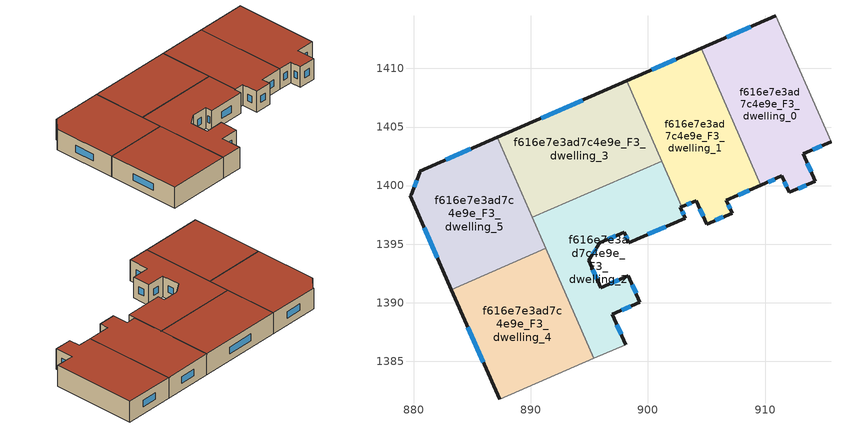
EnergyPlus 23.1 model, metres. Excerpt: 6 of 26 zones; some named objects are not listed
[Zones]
f616e7e3ad7c4e9e_F3_dwelling_0
 floor to f616e7e3ad7c4e9e_F2_dwelling_0 (EU_floor_Construction): 910.92,1414.5 915.62,1403.74 913.24,1402.7 914.26,1400.38 912.05,1399.41 911.44,1400.82 909.64,1400.04 904.54,1411.72 z9
 wall outside (EU_wall_Construction): 909.64,1400.04 911.44,1400.82 912.05,1399.41 914.26,1400.38 913.24,1402.7 915.62,1403.74 / 910.92,1414.5 904.54,1411.72 z9:12
 wall to f616e7e3ad7c4e9e_F3_dwelling_1 (EU_wall_Construction): 904.54,1411.72 909.64,1400.04 z9:12
 wall adiabatic (EU_wall_Construction): 915.62,1403.74 910.92,1414.5 z9:12
 window (EU_Window_Construction): 913.92,1401.17 913.59,1401.91 / 912.8,1399.74 913.51,1400.05 / 911.64,1400.34 911.84,1399.89 / 910.25,1400.31 910.82,1400.56 / 908.75,1413.56 906.71,1412.67 / 914.05,1403.06 914.81,1403.39 z10.02:10.98
 roof outside (EU_roof_Construction): 914.26,1400.38 913.24,1402.7 915.62,1403.74 910.92,1414.5 904.54,1411.72 909.64,1400.04 911.44,1400.82 912.05,1399.41 z12
f616e7e3ad7c4e9e_F3_dwelling_1
 floor to f616e7e3ad7c4e9e_F2_dwelling_1 (EU_floor_Construction): 904.54,1411.72 909.64,1400.04 906.69,1398.75 907.17,1397.65 905.01,1396.71 904.13,1398.73 902.88,1398.18 898.18,1408.94 z9
 wall outside (EU_wall_Construction): 902.88,1398.18 904.13,1398.73 905.01,1396.71 907.17,1397.65 906.69,1398.75 909.64,1400.04 / 904.54,1411.72 898.18,1408.94 z9:12
 wall to f616e7e3ad7c4e9e_F3_dwelling_3 (EU_wall_Construction): 898.18,1408.94 901.16,1402.1 z9:12
 wall to f616e7e3ad7c4e9e_F3_dwelling_2 (EU_wall_Construction): 901.17,1402.1 902.88,1398.18 z9:12
 window (EU_Window_Construction): 907.01,1398.03 906.85,1398.38 / 905.75,1397.03 906.44,1397.33 / 904.43,1398.04 904.71,1397.4 / 903.3,1398.36 903.71,1398.54 / 902.37,1410.77 900.34,1409.89 / 907.69,1399.19 908.63,1399.6 z10.02:10.98
 roof outside (EU_roof_Construction): 907.17,1397.65 906.69,1398.75 909.64,1400.04 904.54,1411.72 898.18,1408.94 902.88,1398.18 904.13,1398.73 905.01,1396.71 z12
f616e7e3ad7c4e9e_F3_dwelling_2
 floor to f616e7e3ad7c4e9e_F2_dwelling_2 (EU_floor_Construction): 901.17,1402.1 902.88,1398.18 902.77,1398.13 903.17,1397.21 898.36,1395.12 897.96,1396.03 895.9,1395.13 894.93,1393.62 895.97,1391.27 898.32,1392.3 899.31,1390.05 896.96,1389.01 898.1,1386.42 895.39,1385.25 890.13,1397.28 z9
 wall outside (EU_wall_Construction): 898.1,1386.42 896.96,1389.01 899.31,1390.05 898.32,1392.3 895.97,1391.27 894.93,1393.62 895.9,1395.13 897.96,1396.03 898.36,1395.12 903.17,1397.21 902.77,1398.13 902.88,1398.18 z9:12
 wall adiabatic (EU_wall_Construction): 895.39,1385.25 898.1,1386.42 z9:12
 wall to f616e7e3ad7c4e9e_F3_dwelling_3 (EU_wall_Construction): 901.17,1402.1 890.13,1397.28 z9:12
 wall to f616e7e3ad7c4e9e_F3_dwelling_4 (EU_wall_Construction): 891.29,1394.63 895.39,1385.25 z9:12
 wall to f616e7e3ad7c4e9e_F3_dwelling_5 (EU_wall_Construction): 890.13,1397.28 891.29,1394.63 z9:12
 window (EU_Window_Construction): 899.99,1395.83 901.53,1396.5 / 898.09,1395.72 898.22,1395.43 / 896.6,1395.44 897.26,1395.73 / 895.26,1394.14 895.57,1394.62 / 895.62,1392.07 895.28,1392.82 / 897.52,1391.95 896.77,1391.62 / 898.98,1390.82 898.66,1391.54 / 897.76,1389.36 898.51,1389.7 / 897.71,1387.31 897.35,1388.13 / 903.03,1397.53 902.9,1397.82 z10.02:10.98
 roof outside (EU_roof_Construction): 898.1,1386.42 896.96,1389.01 899.31,1390.05 898.32,1392.3 895.97,1391.27 894.93,1393.62 895.9,1395.13 897.96,1396.03 898.36,1395.12 903.17,1397.21 902.77,1398.13 902.88,1398.18 901.17,1402.1 890.13,1397.28 895.39,1385.25 z12
f616e7e3ad7c4e9e_F3_dwelling_3
 floor to f616e7e3ad7c4e9e_F2_dwelling_3 (EU_floor_Construction): 898.18,1408.94 901.17,1402.1 890.13,1397.28 887.15,1404.12 z9
 wall outside (EU_wall_Construction): 898.18,1408.94 887.15,1404.12 z9:12
 wall to f616e7e3ad7c4e9e_F3_dwelling_5 (EU_wall_Construction): 887.15,1404.12 890.13,1397.28 z9:12
 window (EU_Window_Construction): 894.42,1407.3 890.9,1405.76 z10.02:10.98
 roof outside (EU_roof_Construction): 901.17,1402.1 898.18,1408.94 887.15,1404.12 890.13,1397.28 z12
f616e7e3ad7c4e9e_F3_dwelling_4
 floor to f616e7e3ad7c4e9e_F2_dwelling_4 (EU_floor_Construction): 891.29,1394.63 895.39,1385.25 887.34,1381.75 883.22,1391.11 z9
 wall outside (EU_wall_Construction): 883.22,1391.11 887.34,1381.75 z9:12
 wall to f616e7e3ad7c4e9e_F3_dwelling_5 (EU_wall_Construction): 891.29,1394.63 883.22,1391.11 z9:12
 wall adiabatic (EU_wall_Construction): 887.34,1381.75 895.39,1385.25 z9:12
 window (EU_Window_Construction): 884.62,1387.93 885.94,1384.94 z10.02:10.98
 roof outside (EU_roof_Construction): 895.39,1385.25 891.29,1394.63 883.22,1391.11 887.34,1381.75 z12
f616e7e3ad7c4e9e_F3_dwelling_5
 floor to f616e7e3ad7c4e9e_F2_dwelling_5 (EU_floor_Construction): 887.15,1404.12 891.29,1394.63 883.22,1391.11 879.69,1399.15 879.8,1399.24 880.53,1401.09 880.5,1401.22 z9
 wall outside (EU_wall_Construction): 887.15,1404.12 880.5,1401.22 880.53,1401.09 879.8,1399.24 879.69,1399.15 883.22,1391.11 z9:12
 window (EU_Window_Construction): 884.88,1403.14 882.76,1402.21 / 880.89,1396.42 882.02,1393.85 / 880.28,1400.46 880.05,1399.87 z10.02:10.98
 roof outside (EU_roof_Construction): 891.29,1394.63 887.15,1404.12 880.5,1401.22 880.53,1401.09 879.8,1399.24 879.69,1399.15 883.22,1391.11 z12
[Building]
EU S2 Campaign: North Axis=0; Terrain=City; Solar Distribution=FullExterior
[Site:Location]
Vienna: Latitude=48; Longitude=16.5; Time Zone=1; Elevation=183
[SizingPeriod:WeatherFileDays]
AnnualSizingPeriod: Begin Month=1; Begin Day of Month=1; End Month=12; End Day of Month=31; Day of Week for Start Day=Monday; Use Weather File Daylight Saving Period=No; Use Weather File Rain and Snow Indicators=No
[MATERIAL]
EU_InternalMass_Material: Roughness=MediumRough; Thickness=0.1; Conductivity=1; Density=1800; Specific Heat=900; Thermal Absorptance=0.9; Solar Absorptance=0.7; Visible Absorptance=0.7
[MATERIAL:NOMASS] Roughness=MediumRough; Thermal Absorptance=0.9; Solar Absorptance=0.7; Visible Absorptance=0.7
Name | Thermal Resistance
EU_wall_NoMass | 0.942466
EU_roof_NoMass | 0.551687
EU_floor_NoMass | 0.66527
[WINDOWMATERIAL:SIMPLEGLAZINGSYSTEM]
EU_Window_SimpleGlazing: UFactor=2.03367; Solar Heat Gain Coefficient=0.65; Visible Transmittance=0.65
[CONSTRUCTION]
EU_wall_Construction: EU_wall_NoMass
EU_roof_Construction: EU_roof_NoMass
EU_floor_Construction: EU_floor_NoMass
EU_Window_Construction: EU_Window_SimpleGlazing
EU_InternalMass_Construction: EU_InternalMass_Material
[ZONE] Type=1; Multiplier=1; Ceiling Height=autocalculate; Floor Area=autocalculate; Part of Total Floor Area=Yes
Name | Volume
f616e7e3ad7c4e9e_F3_dwelling_0 | 269.673
f616e7e3ad7c4e9e_F3_dwelling_1 | 269.682
f616e7e3ad7c4e9e_F3_dwelling_2 | 269.687
f616e7e3ad7c4e9e_F3_dwelling_3 | 269.683
f616e7e3ad7c4e9e_F3_dwelling_4 | 269.686
f616e7e3ad7c4e9e_F3_dwelling_5 | 269.671
[INTERNALMASS] Construction=EU_InternalMass_Construction
Name | Zone or ZoneList | Surface Area
f616e7e3ad7c4e9e_F3_dwelling_0_EU_InternalMass | f616e7e3ad7c4e9e_F3_dwelling_0 | 89.8914
f616e7e3ad7c4e9e_F3_dwelling_1_EU_InternalMass | f616e7e3ad7c4e9e_F3_dwelling_1 | 89.8937
f616e7e3ad7c4e9e_F3_dwelling_2_EU_InternalMass | f616e7e3ad7c4e9e_F3_dwelling_2 | 89.8956
f616e7e3ad7c4e9e_F3_dwelling_3_EU_InternalMass | f616e7e3ad7c4e9e_F3_dwelling_3 | 89.8932
f616e7e3ad7c4e9e_F3_dwelling_4_EU_InternalMass | f616e7e3ad7c4e9e_F3_dwelling_4 | 89.8944
f616e7e3ad7c4e9e_F3_dwelling_5_EU_InternalMass | f616e7e3ad7c4e9e_F3_dwelling_5 | 89.8918
[OTHEREQUIPMENT] Fuel Type=Electricity; Design Level Calculation Method=Watts/Area; Power per Zone Floor Area=1; Fraction Latent=0; Fraction Radiant=0; Fraction Lost=0; Carbon Dioxide Generation Rate=0; EndUse Subcategory=EU_Step8_InternalGains
Name | Zone or ZoneList or Space or SpaceList | Schedule
EU_Step8_InternalGain_f616e7e3ad7c4e9e_F3_dwelling_0_f000 | f616e7e3ad7c4e9e_F3_dwelling_0 | EU_Step8_GainSchedule_f616e7e3ad7c4e9e_F3_dwelling_0_f000
EU_Step8_InternalGain_f616e7e3ad7c4e9e_F3_dwelling_1_f000 | f616e7e3ad7c4e9e_F3_dwelling_1 | EU_Step8_GainSchedule_f616e7e3ad7c4e9e_F3_dwelling_1_f000
EU_Step8_InternalGain_f616e7e3ad7c4e9e_F3_dwelling_2_f000 | f616e7e3ad7c4e9e_F3_dwelling_2 | EU_Step8_GainSchedule_f616e7e3ad7c4e9e_F3_dwelling_2_f000
EU_Step8_InternalGain_f616e7e3ad7c4e9e_F3_dwelling_3_f000 | f616e7e3ad7c4e9e_F3_dwelling_3 | EU_Step8_GainSchedule_f616e7e3ad7c4e9e_F3_dwelling_3_f000
EU_Step8_InternalGain_f616e7e3ad7c4e9e_F3_dwelling_4_f000 | f616e7e3ad7c4e9e_F3_dwelling_4 | EU_Step8_GainSchedule_f616e7e3ad7c4e9e_F3_dwelling_4_f000
EU_Step8_InternalGain_f616e7e3ad7c4e9e_F3_dwelling_5_f000 | f616e7e3ad7c4e9e_F3_dwelling_5 | EU_Step8_GainSchedule_f616e7e3ad7c4e9e_F3_dwelling_5_f000
[ZONEVENTILATION:DESIGNFLOWRATE] Schedule=EU_AlwaysOn; Design Flow Rate Calculation Method=AirChanges/Hour; Air Changes per Hour=0.530523; Ventilation Type=Natural; Fan Pressure Rise=0; Fan Total Efficiency=1; Constant Term Coefficient=1; Temperature Term Coefficient=0; Velocity Term Coefficient=0; Velocity Squared Term Coefficient=0; Minimum Indoor Temperature=-100; Maximum Indoor Temperature=100; Delta Temperature=-100; Minimum Outdoor Temperature=-100; Maximum Outdoor Temperature=100; Maximum Wind Speed=40
Name | Zone or ZoneList or Space or SpaceList
EU_ConstantAir_f616e7e3ad7c4e9e_F3_dwelling_0 | f616e7e3ad7c4e9e_F3_dwelling_0
EU_ConstantAir_f616e7e3ad7c4e9e_F3_dwelling_1 | f616e7e3ad7c4e9e_F3_dwelling_1
EU_ConstantAir_f616e7e3ad7c4e9e_F3_dwelling_2 | f616e7e3ad7c4e9e_F3_dwelling_2
EU_ConstantAir_f616e7e3ad7c4e9e_F3_dwelling_3 | f616e7e3ad7c4e9e_F3_dwelling_3
EU_ConstantAir_f616e7e3ad7c4e9e_F3_dwelling_4 | f616e7e3ad7c4e9e_F3_dwelling_4
EU_ConstantAir_f616e7e3ad7c4e9e_F3_dwelling_5 | f616e7e3ad7c4e9e_F3_dwelling_5
[HVACTEMPLATE:ZONE:IDEALLOADSAIRSYSTEM] System Availability Schedule=EU_AlwaysOn; Maximum Heating Supply Air Temperature=50; Minimum Cooling Supply Air Temperature=13; Maximum Heating Supply Air Humidity Ratio=0.0156; Minimum Cooling Supply Air Humidity Ratio=0.0077; Heating Limit=NoLimit; Cooling Limit=NoLimit; Heating Availability Schedule=EU_AlwaysOn; Cooling Availability Schedule=EU_CoolingOff; Dehumidification Control Type=ConstantSensibleHeatRatio; Cooling Sensible Heat Ratio=0.7; Dehumidification Setpoint=60; Humidification Control Type=None; Humidification Setpoint=30; Outdoor Air Method=None; Outdoor Air Flow Rate per Person=0.00944; Outdoor Air Flow Rate per Zone Floor Area=0; Outdoor Air Flow Rate per Zone=0; Demand Controlled Ventilation Type=None; Outdoor Air Economizer Type=NoEconomizer; Heat Recovery Type=None; Sensible Heat Recovery Effectiveness=0.7; Latent Heat Recovery Effectiveness=0.65
Name | Template Thermostat
f616e7e3ad7c4e9e_F3_dwelling_0 | EU_HeatOnly_f616e7e3ad7c4e9e_F3_dwelling_0
f616e7e3ad7c4e9e_F3_dwelling_1 | EU_HeatOnly_f616e7e3ad7c4e9e_F3_dwelling_1
f616e7e3ad7c4e9e_F3_dwelling_2 | EU_HeatOnly_f616e7e3ad7c4e9e_F3_dwelling_2
f616e7e3ad7c4e9e_F3_dwelling_3 | EU_HeatOnly_f616e7e3ad7c4e9e_F3_dwelling_3
f616e7e3ad7c4e9e_F3_dwelling_4 | EU_HeatOnly_f616e7e3ad7c4e9e_F3_dwelling_4
f616e7e3ad7c4e9e_F3_dwelling_5 | EU_HeatOnly_f616e7e3ad7c4e9e_F3_dwelling_5
[SIZING:ZONE] Zone Cooling Design Supply Air Temperature Input Method=SupplyAirTemperature; Zone Cooling Design Supply Air Temperature=13; Zone Heating Design Supply Air Temperature Input Method=SupplyAirTemperature; Zone Heating Design Supply Air Temperature=50; Zone Cooling Design Supply Air Humidity Ratio=0.008; Zone Heating Design Supply Air Humidity Ratio=0.008; Cooling Design Air Flow Method=DesignDay; Cooling Design Air Flow Rate=0; Cooling Minimum Air Flow per Zone Floor Area=0.000762; Cooling Minimum Air Flow=0; Cooling Minimum Air Flow Fraction=0.2; Heating Design Air Flow Method=DesignDay; Heating Design Air Flow Rate=0; Heating Maximum Air Flow per Zone Floor Area=0.002032; Heating Maximum Air Flow=0.141576; Heating Maximum Air Flow Fraction=0.3; Account for Dedicated Outdoor Air System=No; Dedicated Outdoor Air System Control Strategy=NeutralSupplyAir; Dedicated Outdoor Air Low Setpoint Temperature for Design=autosize; Dedicated Outdoor Air High Setpoint Temperature for Design=autosize; Zone Load Sizing Method=Sensible Load Only No Latent Load; Zone Latent Cooling Design Supply Air Humidity Ratio Input Method=HumidityRatioDifference; Zone Cooling Design Supply Air Humidity Ratio Difference=0.005; Zone Latent Heating Design Supply Air Humidity Ratio Input Method=HumidityRatioDifference; Zone Humidification Design Supply Air Humidity Ratio Difference=0.005
f616e7e3ad7c4e9e_F3_dwelling_0; f616e7e3ad7c4e9e_F3_dwelling_1; f616e7e3ad7c4e9e_F3_dwelling_2; f616e7e3ad7c4e9e_F3_dwelling_3; f616e7e3ad7c4e9e_F3_dwelling_4; f616e7e3ad7c4e9e_F3_dwelling_5
[SCHEDULE:CONSTANT]
Name | Hourly Value
EU_AlwaysOn | 1
EU_CoolingOff | 0
[SCHEDULE:FILE] Column Number=1; Rows to Skip at Top=0; Number of Hours of Data=8760; Column Separator=Comma; Interpolate to Timestep=No; Minutes per Item=60; Adjust Schedule for Daylight Savings=Yes
Name | File
EU_Step8_GainSchedule_f616e7e3ad7c4e9e_F3_dwelling_0_f000 | ../../schedules/f616e7e3ad7c4e9e/f616e7e3ad7c4e9e_F3_dwelling_0_f000_gain.csv
EU_Step8_GainSchedule_f616e7e3ad7c4e9e_F3_dwelling_1_f000 | ../../schedules/f616e7e3ad7c4e9e/f616e7e3ad7c4e9e_F3_dwelling_1_f000_gain.csv
EU_Step8_GainSchedule_f616e7e3ad7c4e9e_F3_dwelling_2_f000 | ../../schedules/f616e7e3ad7c4e9e/f616e7e3ad7c4e9e_F3_dwelling_2_f000_gain.csv
EU_Step8_GainSchedule_f616e7e3ad7c4e9e_F3_dwelling_3_f000 | ../../schedules/f616e7e3ad7c4e9e/f616e7e3ad7c4e9e_F3_dwelling_3_f000_gain.csv
EU_Step8_GainSchedule_f616e7e3ad7c4e9e_F3_dwelling_4_f000 | ../../schedules/f616e7e3ad7c4e9e/f616e7e3ad7c4e9e_F3_dwelling_4_f000_gain.csv
EU_Step8_GainSchedule_f616e7e3ad7c4e9e_F3_dwelling_5_f000 | ../../schedules/f616e7e3ad7c4e9e/f616e7e3ad7c4e9e_F3_dwelling_5_f000_gain.csv
